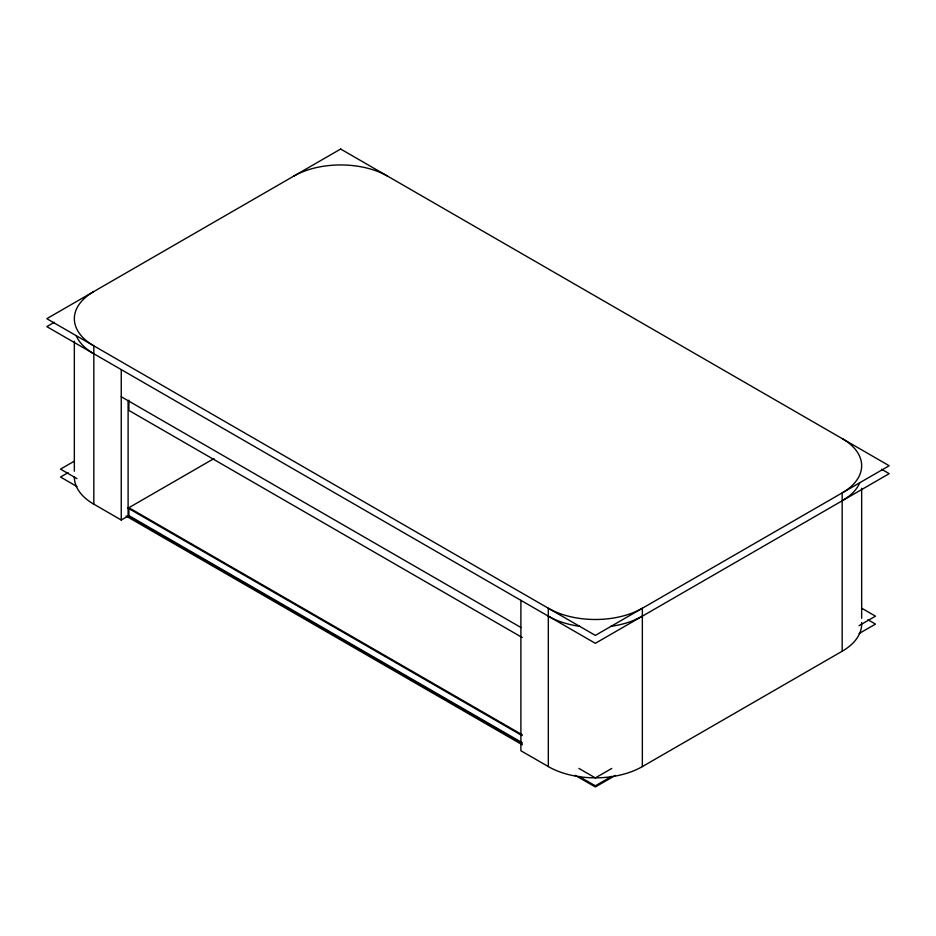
<?xml version="1.0" encoding="UTF-8"?>
<svg xmlns="http://www.w3.org/2000/svg" width="936" height="936" viewBox="0 0 936 936"><rect width="100%" height="100%" fill="white"/><g stroke="black" fill="none" stroke-linecap="round" stroke-linejoin="round"><path stroke-width="1.4" d="M842.178 500.795L848.964 496.22A66.491 38.388 0 0 0 859.821 482.613M54.37 322.253L46.8 326.617L595.343 643.313L889.2 473.651L881.618 469.275M74.4 461.12L60.512 469.135L76.951 478.624M68.082 472.68L60.512 477.044L76.951 486.544M128.103 508.154L213.911 458.617M74.342 477.044A66.491 38.388 0 0 0 92.009 503.1L121.247 520.03L128.887 515.619L522.206 742.704M611.746 768.444L595.343 777.91L578.904 768.421M859.084 625.646L875.488 616.169L861.576 608.143M611.746 776.353L595.343 785.83L578.904 776.342M859.084 633.555L875.488 624.09L867.906 619.702M615.291 775.441L595.343 786.965L575.113 775.289M520.896 600.327L520.896 750.766L550.204 767.637A66.491 38.388 0 0 0 642.353 766.596L842.178 651.234A66.491 38.388 0 0 0 861.6 622.58M642.353 616.169L634.421 620.077A66.491 38.388 0 0 1 610.857 626.348M550.204 617.21L548.32 616.169A66.491 38.388 0 0 0 579.817 626.348M121.247 396.747L520.896 627.483M522.206 637.51L128.887 410.424L128.887 400.21M522.206 734.783L128.887 507.698L128.887 515.619M127.53 507.815L522.007 735.567M127.53 515.736L522.007 743.488M126.067 516.029L522.335 744.81M92.009 352.673L93.822 353.761M861.658 488.264L861.658 618.251M842.178 651.234L842.178 492.886A66.491 38.388 0 0 0 842.178 438.586M642.353 766.596L642.353 608.248A66.491 38.388 0 0 1 548.32 608.248L548.32 766.596M128.103 400.538L128.103 516.075M121.247 369.591L121.247 520.03M93.822 504.2L93.822 345.84A66.491 38.388 0 0 1 93.822 291.552M74.342 341.219L74.342 471.206M93.822 353.761A66.491 38.388 0 0 1 76.179 335.579M293.647 176.19A66.491 38.388 0 0 1 387.68 176.19M340.657 149.035L46.8 318.696L595.343 635.392L889.2 465.742L340.657 149.035"/></g></svg>
